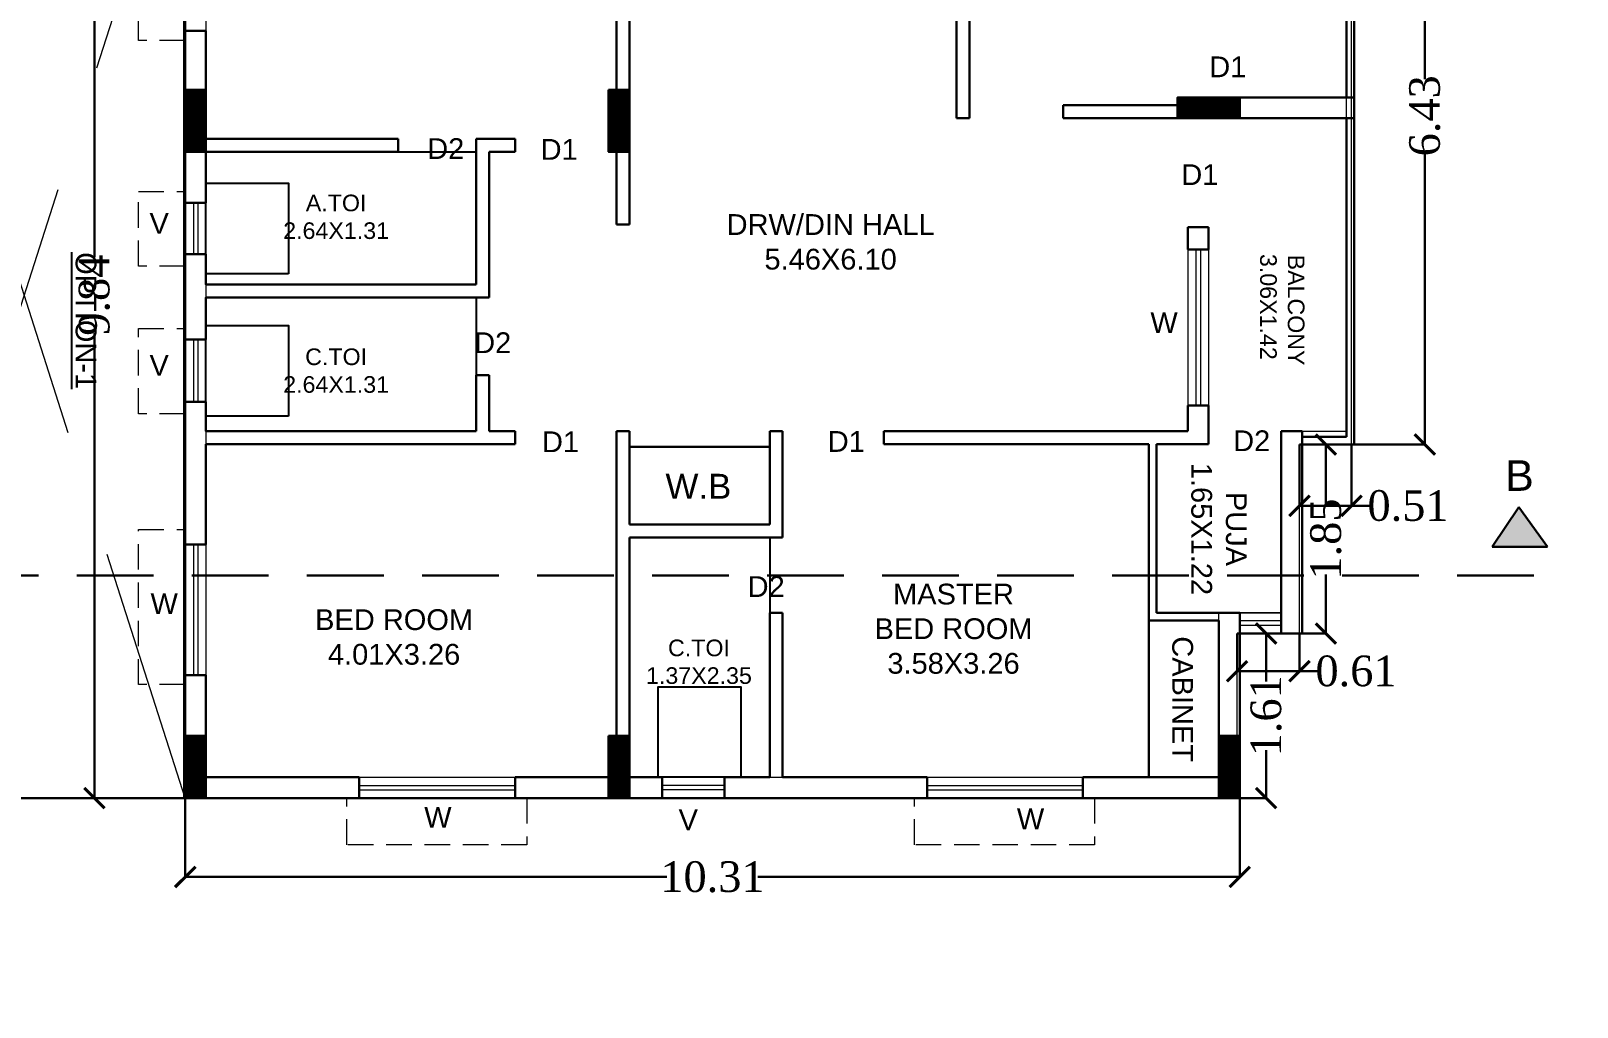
# Model space of a CAD drawing. Header units: metres. Extents: x 0 to 63445, y 32347 to 32804.
# Drawn here: x 63221.33 to 63236.46, y 32777.87 to 32787.42 of the extents above; entities that cross this region are included whole.
import ezdxf

# ---------------------------------------------------------------- set-up
doc = ezdxf.new("R2010")
doc.units = ezdxf.units.M
doc.header["$MEASUREMENT"] = 0
doc.header["$PDMODE"] = 34
doc.header["$PDSIZE"] = -10
for name, pattern in [('CONTINULUS', [0]), ('DASHED', [0.75, 0.5, -0.25]), ('DASHED2', [0.375, 0.25, -0.125])]:
    doc.linetypes.add(name, pattern=pattern)
doc.layers.get('0').update_dxf_attribs({"lineweight": 25})
doc.layers.add('BLK_1_FLR_0_BATH', color=3, linetype='Continuous', plot=False)
doc.layers.add('BLK_1_FLR_0_WATER_CLOSET', color=2, linetype='Continuous', plot=False)
for name, color, linetype, lineweight in [('BLK_1_FLR_0_BLT_UP_AREA', 14, 'DASHED', 9), ('BLK_1_FLR_0_BLT_UP_AREA_DEDUCT', 41, 'DASHED', 9), ('BLK_1_FLR_0_UNITFA', 7, 'Continuous', 0), ('colum', 1, 'Continuous', 30), ('COLUMN', 1, 'Continuous', 30), ('DIM', 56, 'Continuous', 20), ('hatch', 251, 'Continuous', 20), ('TEXT-2', 65, 'Continuous', 18), ('wall', 7, 'Continuous', 30), ('window', 154, 'Continuous', 9)]:
    doc.layers.add(name, color=color, linetype=linetype, lineweight=lineweight)
doc.layers.add('text', color=65, linetype='Continuous')
doc.styles.add('AutoDCRFont', font='arial.ttf')
doc.styles.get("Standard").update_dxf_attribs({"font": 'arial.ttf', "height": 0.4})
doc.styles.add('TNR', font='times.ttf', dxfattribs={"height": 0.5})
doc.dimstyles.new('ARCHANA', dxfattribs={"dimscale": 0, "dimtxt": 0.5, "dimasz": 0.5, "dimexe": 0, "dimexo": 0, "dimgap": 0, "dimtad": 0, "dimzin": 0, "dimdsep": 46, "dimtxsty": 'TNR', "dimblk": 'ARCHTICK', "dimcen": 0.09, "dimclrd": 36, "dimclre": 36, "dimclrt": 7, "dimadec": 0, "dimazin": 0, "dimtfac": 1, "dimtofl": 0, "dimtmove": 0, "dimatfit": 3, "dimldrblk": 'ARCHTICK', "dimfxl": 1, "dimfrac": 2, "dimtolj": 1, "dimtzin": 0, "dimlwd": -1, "dimlwe": -1, "dimarcsym": 0})

# ---------------------------------------------------------------- blocks, each defined once
blk = doc.blocks.new('A$C7D115503')
at = {"layer": 'COLUMN', "ltscale": 3}
h = blk.add_hatch(dxfattribs=at)
h.set_pattern_fill('ANSI31', color=256, style=0)
h.paths.add_polyline_path([(-14.36, -11.59), (-6.36, -11.59), (-6.36, 12.41), (-14.36, 12.41)])
at = {"layer": 'COLUMN', "ltscale": 0.05}
for p, q in [((-14.36, 12.41), (-6.36, 12.41)), ((-14.36, 12.41), (-14.36, -11.59)), ((-6.36, 12.41), (-6.36, -11.59)), ((-6.36, -11.59), (-14.36, -11.59))]:
    blk.add_line(p, q, dxfattribs=at)
blk = doc.blocks.new('_ArchTick')
at = {"color": 0, "linetype": 'ByBlock', "const_width": 0.15}
blk.add_lwpolyline([(-0.5, -0.5), (0.5, 0.5)], dxfattribs=at)
blk = doc.blocks.new('*D190')
at = {"layer": 'Defpoints', "color": 0, "ltscale": 0.5, "transparency": 16777216}
for p in [(63222.843, 32789.75), (63221.955, 32779.911), (63222.843, 32779.911)]:
    blk.add_point(p, dxfattribs=at)
at = {"layer": 'wall', "color": 36, "ltscale": 0.5, "transparency": 16777216}
for p, q in [((63222.843, 32789.75), (63221.955, 32789.75)), ((63221.955, 32789.75), (63221.955, 32785.202)), ((63221.955, 32779.911), (63221.955, 32784.46)), ((63222.843, 32779.911), (63221.955, 32779.911))]:
    blk.add_line(p, q, dxfattribs=at)
at = {"layer": 'wall', "color": 36, "ltscale": 0.5, "transparency": 16777216, "xscale": 0.2, "yscale": 0.2, "zscale": 0.2}
for p, rotation in [((63221.955, 32789.75), 90), ((63221.955, 32779.911), 270)]:
    blk.add_blockref('_ArchTick', p, dxfattribs=dict(at, rotation=rotation))
at = {"layer": 'wall', "color": 7, "ltscale": 0.5, "transparency": 16777216, "insert": (63221.955, 32784.831), "char_height": 0.5, "attachment_point": 5, "rotation": 90, "style": 'TNR'}
blk.add_mtext('\\A1;{\\H0.6x;9.84}', dxfattribs=at)
blk = doc.blocks.new('*D191')
at = {"layer": 'Defpoints', "color": 0, "ltscale": 0.5, "transparency": 16777216}
for p in [(63222.843, 32779.911), (63233.157, 32779.911), (63233.157, 32779.139)]:
    blk.add_point(p, dxfattribs=at)
at = {"layer": 'wall', "color": 36, "ltscale": 0.5, "transparency": 16777216}
for p, q in [((63222.843, 32779.911), (63222.843, 32779.139)), ((63233.157, 32779.911), (63233.157, 32779.139)), ((63222.843, 32779.139), (63227.554, 32779.139)), ((63233.157, 32779.139), (63228.445, 32779.139))]:
    blk.add_line(p, q, dxfattribs=at)
at = {"layer": 'wall', "color": 36, "ltscale": 0.5, "transparency": 16777216, "xscale": 0.2, "yscale": 0.2, "zscale": 0.2, "rotation": 180}
blk.add_blockref('_ArchTick', (63222.843, 32779.139), dxfattribs=at)
at = {"layer": 'wall', "color": 36, "ltscale": 0.5, "transparency": 16777216, "xscale": 0.2, "yscale": 0.2, "zscale": 0.2}
blk.add_blockref('_ArchTick', (63233.157, 32779.139), dxfattribs=at)
at = {"layer": 'wall', "color": 7, "ltscale": 0.5, "transparency": 16777216, "insert": (63228, 32779.139), "char_height": 0.5, "attachment_point": 5, "style": 'TNR'}
blk.add_mtext('\\A1;{\\H0.6x;10.31}', dxfattribs=at)
blk = doc.blocks.new('*D192')
at = {"layer": 'Defpoints', "color": 0, "ltscale": 0.5, "transparency": 16777216}
for p in [(63234.251, 32789.801), (63234.251, 32783.37), (63234.967, 32783.37)]:
    blk.add_point(p, dxfattribs=at)
at = {"layer": 'wall', "color": 36, "ltscale": 0.5, "transparency": 16777216}
for p, q in [((63234.251, 32789.801), (63234.967, 32789.801)), ((63234.967, 32789.801), (63234.967, 32786.945)), ((63234.967, 32783.37), (63234.967, 32786.226)), ((63234.251, 32783.37), (63234.967, 32783.37))]:
    blk.add_line(p, q, dxfattribs=at)
at = {"layer": 'wall', "color": 36, "ltscale": 0.5, "transparency": 16777216, "xscale": 0.2, "yscale": 0.2, "zscale": 0.2}
for p, rotation in [((63234.967, 32789.801), 90), ((63234.967, 32783.37), 270)]:
    blk.add_blockref('_ArchTick', p, dxfattribs=dict(at, rotation=rotation))
at = {"layer": 'wall', "color": 7, "ltscale": 0.5, "transparency": 16777216, "insert": (63234.967, 32786.586), "char_height": 0.5, "attachment_point": 5, "rotation": 90, "style": 'TNR'}
blk.add_mtext('\\A1;{\\H0.6x;6.43}', dxfattribs=at)
blk = doc.blocks.new('*D193')
at = {"layer": 'Defpoints', "color": 0, "ltscale": 0.5, "transparency": 16777216}
for p in [(63233.741, 32783.37), (63234.251, 32783.37), (63234.251, 32782.77)]:
    blk.add_point(p, dxfattribs=at)
at = {"layer": 'wall', "color": 36, "ltscale": 0.5, "transparency": 16777216}
for p, q in [((63233.741, 32783.37), (63233.741, 32782.77)), ((63234.251, 32783.37), (63234.251, 32782.77)), ((63233.741, 32782.77), (63234.251, 32782.77)), ((63234.251, 32782.77), (63234.451, 32782.77))]:
    blk.add_line(p, q, dxfattribs=at)
at = {"layer": 'wall', "color": 36, "ltscale": 0.5, "transparency": 16777216, "xscale": 0.2, "yscale": 0.2, "zscale": 0.2, "rotation": 180}
blk.add_blockref('_ArchTick', (63233.741, 32782.77), dxfattribs=at)
at = {"layer": 'wall', "color": 36, "ltscale": 0.5, "transparency": 16777216, "xscale": 0.2, "yscale": 0.2, "zscale": 0.2}
blk.add_blockref('_ArchTick', (63234.251, 32782.77), dxfattribs=at)
at = {"layer": 'wall', "color": 7, "ltscale": 0.5, "transparency": 16777216, "insert": (63234.803, 32782.77), "char_height": 0.5, "attachment_point": 5, "style": 'TNR'}
blk.add_mtext('\\A1;{\\H0.6x;0.51}', dxfattribs=at)
blk = doc.blocks.new('*D194')
at = {"layer": 'Defpoints', "color": 0, "ltscale": 0.5, "transparency": 16777216}
for p in [(63233.741, 32783.37), (63233.741, 32781.52), (63234, 32781.52)]:
    blk.add_point(p, dxfattribs=at)
at = {"layer": 'wall', "color": 36, "ltscale": 0.5, "transparency": 16777216}
for p, q in [((63233.741, 32783.37), (63234, 32783.37)), ((63234, 32783.37), (63234, 32782.792)), ((63234, 32781.52), (63234, 32782.098)), ((63233.741, 32781.52), (63234, 32781.52))]:
    blk.add_line(p, q, dxfattribs=at)
at = {"layer": 'wall', "color": 36, "ltscale": 0.5, "transparency": 16777216, "xscale": 0.2, "yscale": 0.2, "zscale": 0.2}
for p, rotation in [((63234, 32783.37), 90), ((63234, 32781.52), 270)]:
    blk.add_blockref('_ArchTick', p, dxfattribs=dict(at, rotation=rotation))
at = {"layer": 'wall', "color": 7, "ltscale": 0.5, "transparency": 16777216, "insert": (63234, 32782.445), "char_height": 0.5, "attachment_point": 5, "rotation": 90, "style": 'TNR'}
blk.add_mtext('\\A1;{\\H0.6x;1.85}', dxfattribs=at)
blk = doc.blocks.new('*D195')
at = {"layer": 'Defpoints', "color": 0, "ltscale": 0.5, "transparency": 16777216}
for p in [(63233.131, 32781.52), (63233.741, 32781.52), (63233.131, 32781.152)]:
    blk.add_point(p, dxfattribs=at)
at = {"layer": 'wall', "color": 36, "ltscale": 0.5, "transparency": 16777216}
for p, q in [((63233.131, 32781.52), (63233.131, 32781.152)), ((63233.741, 32781.52), (63233.741, 32781.152)), ((63233.131, 32781.152), (63233.741, 32781.152)), ((63233.741, 32781.152), (63233.941, 32781.152))]:
    blk.add_line(p, q, dxfattribs=at)
at = {"layer": 'wall', "color": 36, "ltscale": 0.5, "transparency": 16777216, "xscale": 0.2, "yscale": 0.2, "zscale": 0.2, "rotation": 180}
blk.add_blockref('_ArchTick', (63233.131, 32781.152), dxfattribs=at)
at = {"layer": 'wall', "color": 36, "ltscale": 0.5, "transparency": 16777216, "xscale": 0.2, "yscale": 0.2, "zscale": 0.2}
blk.add_blockref('_ArchTick', (63233.741, 32781.152), dxfattribs=at)
at = {"layer": 'wall', "color": 7, "ltscale": 0.5, "transparency": 16777216, "insert": (63234.294, 32781.152), "char_height": 0.5, "attachment_point": 5, "style": 'TNR'}
blk.add_mtext('\\A1;{\\H0.6x;0.61}', dxfattribs=at)
blk = doc.blocks.new('*D196')
at = {"layer": 'Defpoints', "color": 0, "ltscale": 0.5, "transparency": 16777216}
for p in [(63233.131, 32781.52), (63233.131, 32779.911), (63233.415, 32779.911)]:
    blk.add_point(p, dxfattribs=at)
at = {"layer": 'wall', "color": 36, "ltscale": 0.5, "transparency": 16777216}
for p, q in [((63233.131, 32781.52), (63233.415, 32781.52)), ((63233.415, 32781.52), (63233.415, 32781.05)), ((63233.415, 32779.911), (63233.415, 32780.381)), ((63233.131, 32779.911), (63233.415, 32779.911))]:
    blk.add_line(p, q, dxfattribs=at)
at = {"layer": 'wall', "color": 36, "ltscale": 0.5, "transparency": 16777216, "xscale": 0.2, "yscale": 0.2, "zscale": 0.2}
for p, rotation in [((63233.415, 32781.52), 90), ((63233.415, 32779.911), 270)]:
    blk.add_blockref('_ArchTick', p, dxfattribs=dict(at, rotation=rotation))
at = {"layer": 'wall', "color": 7, "ltscale": 0.5, "transparency": 16777216, "insert": (63233.415, 32780.716), "char_height": 0.5, "attachment_point": 5, "rotation": 90, "style": 'TNR'}
blk.add_mtext('\\A1;{\\H0.6x;1.61}', dxfattribs=at)
blk = doc.blocks.new('*D487')
at = {"layer": 'Defpoints', "color": 0, "ltscale": 3, "transparency": 16777216}
for p in [(0.832, 32781.665), (63266.619, 32781.665), (0, 32768.914)]:
    blk.add_point(p, dxfattribs=at)
at = {"layer": 'DIM', "ltscale": 3, "transparency": 16777216}
for p, q in [((5.832, 32781.665), (0.832, 32781.665)), ((0.832, 32781.665), (0.832, 32775.684)), ((0.832, 32768.914), (0.832, 32774.895)), ((0, 32768.914), (0.832, 32768.914))]:
    blk.add_line(p, q, dxfattribs=at)
at = {"layer": 'DIM', "ltscale": 3, "transparency": 16777216, "xscale": 0.05, "yscale": 0.05, "zscale": 0.05}
for p, rotation in [((0.832, 32781.665), 90), ((0.832, 32768.914), 270)]:
    blk.add_blockref('_ArchTick', p, dxfattribs=dict(at, rotation=rotation))
at = {"layer": 'DIM', "color": 7, "ltscale": 3, "transparency": 16777216, "insert": (0.832, 32775.289), "char_height": 0.4, "attachment_point": 5, "rotation": 90}
blk.add_mtext('\\A1;{\\H0.6x;12.75}', dxfattribs=at)

msp = doc.modelspace()

# ---------------------------------------------------------------- hatches: boundary and pattern name
at = {"layer": 'wall', "ltscale": 3}
msp.add_hatch(color=252, dxfattribs=at).paths.add_polyline_path([(63235.6251, 32782.3688), (63236.1669, 32782.3688), (63235.8871, 32782.7579)])

# ---------------------------------------------------------------- linework, layer by layer
at = {"layer": 'BLK_1_FLR_0_BATH', "color": 3}
for points in [[(63225.6891, 32784.9367), (63223.0458, 32784.9367), (63223.0458, 32786.2321), (63225.6891, 32786.2321)], [(63225.6891, 32783.5015), (63223.0458, 32783.5015), (63223.0458, 32784.8096), (63225.6891, 32784.8096)], [(63227.1877, 32782.4601), (63228.5593, 32782.4601), (63228.5593, 32780.1146), (63227.1877, 32780.1146)]]:
    msp.add_lwpolyline(points, close=True, dxfattribs=at)
at = {"layer": 'BLK_1_FLR_0_BLT_UP_AREA', "color": 14, "linetype": 'CONTINULUS', "ltscale": 0.05}
msp.add_lwpolyline([(63184.3347, 32779.9114), (63233.1315, 32779.9114), (63233.1315, 32781.5203), (63233.7411, 32781.5203), (63233.7411, 32783.3703), (63234.2507, 32783.3703), (63234.2507, 32789.8009), (63233.1315, 32789.8009), (63233.1315, 32792.2394), (63234.2507, 32792.2394), (63234.2507, 32798.67), (63233.7411, 32798.67), (63233.7411, 32800.52), (63233.1315, 32800.52), (63233.1315, 32802.1289), (63170.8719, 32802.1289)], dxfattribs=at)
at = {"layer": 'BLK_1_FLR_0_BLT_UP_AREA_DEDUCT', "color": 14, "linetype": 'Continuous'}
msp.add_lwpolyline([(63222.8249, 32779.9114), (63219.6764, 32779.9114), (63219.6764, 32789.7501), (63222.8249, 32789.7501)], close=True, dxfattribs=at)
at = {"layer": 'BLK_1_FLR_0_UNITFA', "color": 3, "ltscale": 0.5}
msp.add_lwpolyline([(63234.1999, 32789.7247), (63233.1569, 32789.7247), (63233.1569, 32789.5977), (63227.0607, 32789.5977), (63227.0607, 32789.7501), (63223.0458, 32789.7501), (63223.0458, 32780.1146), (63232.9537, 32780.1146), (63232.9537, 32781.7235), (63233.5642, 32781.7235), (63233.5633, 32783.5015), (63234.1999, 32783.5015), (63234.1999, 32789.7247)], close=True, dxfattribs=at)
at = {"layer": 'BLK_1_FLR_0_WATER_CLOSET', "color": 3}
for points in [[(63223.8545, 32785.0411), (63223.0458, 32785.0411), (63223.0458, 32785.926), (63223.8545, 32785.926)], [(63223.8545, 32783.6487), (63223.0458, 32783.6487), (63223.0458, 32784.5337), (63223.8545, 32784.5337)], [(63228.2779, 32780.1146), (63227.4692, 32780.1146), (63227.4692, 32780.9995), (63228.2779, 32780.9995)]]:
    msp.add_lwpolyline(points, close=True, dxfattribs=at)
at = {"layer": 'colum', "linetype": 'DASHED2', "ltscale": 3}
msp.add_lwpolyline([(63167.7841, 32782.0871), (63236.3738, 32782.0871)], dxfattribs=at)
at = {"layer": 'hatch', "linetype": 'DASHED2', "ltscale": 10}
for p, q in [((63222.8426, 32779.9114), (63219.694, 32789.7501)), ((63219.694, 32779.9125), (63222.8426, 32789.7501))]:
    msp.add_line(p, q, dxfattribs=at)
at = {"layer": 'wall', "ltscale": 0.05}
for p, q in [((63227.1877, 32789.9533), (63227.1877, 32786.6131)), ((63227.0607, 32789.7501), (63227.0607, 32786.6131)), ((63234.1999, 32789.7247), (63234.1999, 32786.7655)), ((63234.2761, 32789.8009), (63234.2761, 32786.7655)), ((63230.3882, 32789.5977), (63230.3882, 32786.5623)), ((63230.5152, 32789.5977), (63230.5152, 32786.5623)), ((63222.8426, 32787.4161), (63222.8426, 32785.736)), ((63223.0458, 32787.4161), (63223.0458, 32786.3591)), ((63231.4296, 32786.6893), (63231.4296, 32786.5623)), ((63231.4296, 32786.6893), (63232.9537, 32786.6893)), ((63231.4296, 32786.6893), (63232.9537, 32786.6893)), ((63232.9537, 32786.7655), (63232.9537, 32786.6893)), ((63233.1569, 32786.7655), (63233.1569, 32786.5623)), ((63233.1569, 32786.5623), (63233.1569, 32786.7655)), ((63226.9845, 32786.5369), (63227.1877, 32786.5369)), ((63230.3882, 32786.5623), (63230.5152, 32786.5623)), ((63230.3882, 32786.5623), (63230.5152, 32786.5623)), ((63231.4296, 32786.5623), (63232.9537, 32786.5623)), ((63231.4296, 32786.5623), (63233.1569, 32786.5623)), ((63234.1999, 32786.5623), (63234.1999, 32783.4465)), ((63234.2761, 32786.5623), (63234.2761, 32783.3703)), ((63226.9845, 32786.4099), (63227.0607, 32786.4099)), ((63227.0607, 32786.4099), (63227.0607, 32785.5219)), ((63227.1877, 32786.4099), (63227.1877, 32785.5219)), ((63223.0458, 32786.2321), (63223.0458, 32785.736)), ((63227.0607, 32785.5219), (63227.1877, 32785.5219)), ((63227.0607, 32785.5219), (63227.1877, 32785.5219)), ((63232.6489, 32785.4955), (63232.8521, 32785.4955)), ((63232.6489, 32785.4955), (63232.6489, 32785.2773)), ((63232.8521, 32785.4955), (63232.8521, 32785.2773)), ((63232.8521, 32785.2773), (63232.8521, 32785.4955)), ((63222.8426, 32785.2311), (63222.8426, 32784.396)), ((63223.0458, 32785.2311), (63223.0458, 32784.9367)), ((63223.0458, 32784.9367), (63225.6891, 32784.9367)), ((63223.0458, 32784.8096), (63223.0458, 32784.396)), ((63223.0458, 32784.8096), (63225.8161, 32784.8096)), ((63225.6891, 32784.0476), (63225.8161, 32784.0476)), ((63222.8426, 32783.7864), (63222.8426, 32782.393)), ((63223.0458, 32783.7864), (63223.0458, 32783.5015)), ((63232.6489, 32783.7533), (63232.6489, 32783.5015)), ((63232.8521, 32783.7533), (63232.8521, 32783.5015)), ((63232.8521, 32783.3745), (63232.8521, 32783.7533)), ((63223.0458, 32783.5015), (63225.6891, 32783.5015)), ((63225.8161, 32783.5015), (63226.0701, 32783.5015)), ((63226.0701, 32783.5015), (63226.0701, 32783.3745)), ((63227.0607, 32783.5015), (63227.0607, 32780.1019)), ((63227.1877, 32783.5015), (63227.1877, 32782.5871)), ((63228.5593, 32783.5015), (63228.5593, 32782.5871)), ((63228.6863, 32783.5015), (63228.6863, 32783.3745)), ((63229.677, 32783.5015), (63229.677, 32783.3745)), ((63229.677, 32783.5015), (63232.6489, 32783.5015)), ((63233.5633, 32783.5015), (63233.7665, 32783.5015)), ((63233.5633, 32783.5015), (63233.5633, 32781.5203)), ((63233.7665, 32783.5015), (63233.7665, 32781.5203)), ((63223.0458, 32783.3745), (63223.0458, 32782.393)), ((63223.0458, 32783.3745), (63225.9939, 32783.3745)), ((63225.8669, 32783.3745), (63226.0701, 32783.3745)), ((63228.6863, 32783.3745), (63228.6863, 32782.4601)), ((63229.677, 32783.3745), (63232.2678, 32783.3745)), ((63232.344, 32783.3745), (63232.8521, 32783.3745)), ((63234.1999, 32783.4465), (63233.7665, 32783.4465)), ((63234.2761, 32783.3703), (63233.7665, 32783.3703)), ((63227.1877, 32782.5871), (63228.5593, 32782.5871)), ((63227.1877, 32782.4601), (63227.1877, 32780.5083)), ((63227.1877, 32782.4601), (63228.6863, 32782.4601)), ((63228.5593, 32781.7235), (63228.5593, 32780.1146)), ((63228.5593, 32781.7235), (63228.6863, 32781.7235)), ((63228.6863, 32781.7235), (63228.6863, 32780.1146)), ((63232.344, 32781.7235), (63233.1569, 32781.7235)), ((63232.2678, 32781.6473), (63232.9537, 32781.6473)), ((63232.9537, 32781.6473), (63232.9537, 32780.1146)), ((63233.1569, 32781.5203), (63233.1569, 32779.9114)), ((63233.1569, 32781.5203), (63233.7665, 32781.5203)), ((63233.1569, 32779.9114), (63233.1569, 32781.5203)), ((63222.8426, 32781.1143), (63222.8426, 32779.9114)), ((63223.0458, 32781.1143), (63223.0458, 32780.1146)), ((63224.546, 32780.1146), (63223.0458, 32780.1146)), ((63226.9845, 32780.1146), (63226.0701, 32780.1146)), ((63226.0701, 32780.1146), (63226.0701, 32780.1019)), ((63227.5082, 32780.1146), (63227.1877, 32780.1146)), ((63227.5082, 32780.1146), (63227.3713, 32780.1146)), ((63228.5593, 32780.1146), (63228.116, 32780.1146)), ((63228.5593, 32780.1146), (63228.1178, 32780.1146)), ((63230.0994, 32780.1146), (63228.6863, 32780.1146)), ((63232.9537, 32780.1146), (63231.6235, 32780.1146)), ((63224.546, 32779.9114), (63223.0458, 32779.9114)), ((63226.9845, 32779.9114), (63226.0701, 32779.9114)), ((63227.5082, 32779.9114), (63226.9845, 32779.9114)), ((63230.0994, 32779.9114), (63228.1178, 32779.9114)), ((63233.1569, 32779.9114), (63231.6235, 32779.9114))]:
    msp.add_line(p, q, dxfattribs=at)
at = {"layer": 'wall', "ltscale": 3}
for p, q in [((63223.0458, 32787.4161), (63222.8426, 32787.4161)), ((63223.0458, 32785.736), (63222.8426, 32785.736)), ((63223.0458, 32785.2311), (63222.8426, 32785.2311)), ((63232.8521, 32785.2773), (63232.6489, 32785.2773)), ((63223.0458, 32784.396), (63222.8426, 32784.396)), ((63223.0458, 32783.7864), (63222.8426, 32783.7864)), ((63232.8521, 32783.7533), (63232.6489, 32783.7533)), ((63235.8871, 32782.7579), (63235.6251, 32782.3688)), ((63236.1669, 32782.3688), (63235.8871, 32782.7579)), ((63223.0458, 32782.393), (63222.8426, 32782.393)), ((63235.6251, 32782.3688), (63236.1669, 32782.3688)), ((63223.0458, 32781.1143), (63222.8426, 32781.1143)), ((63224.546, 32779.9114), (63224.546, 32780.1146)), ((63226.0701, 32779.9114), (63226.0701, 32780.1146)), ((63227.5082, 32780.1146), (63227.5082, 32779.9114)), ((63228.1178, 32780.1146), (63228.1178, 32779.9114)), ((63230.0994, 32779.9114), (63230.0994, 32780.1146)), ((63231.6235, 32779.9114), (63231.6235, 32780.1146))]:
    msp.add_line(p, q, dxfattribs=at)
at = {"layer": 'wall'}
for p, q in [((63233.1569, 32786.7655), (63234.2761, 32786.7655)), ((63234.2761, 32786.5623), (63234.2761, 32786.7655)), ((63233.1569, 32786.5623), (63234.2761, 32786.5623)), ((63224.927, 32786.3591), (63223.0458, 32786.3591)), ((63224.927, 32786.2321), (63223.0458, 32786.2321)), ((63224.927, 32786.2321), (63224.927, 32786.3591)), ((63226.0701, 32786.3591), (63225.6891, 32786.3591)), ((63225.6891, 32784.9367), (63225.6891, 32786.3591)), ((63225.8161, 32784.8096), (63225.8161, 32786.2321)), ((63225.8161, 32786.2321), (63226.0701, 32786.2321)), ((63226.0701, 32786.2321), (63226.0701, 32786.3591)), ((63225.6891, 32783.5015), (63225.6891, 32784.0476)), ((63225.8161, 32783.5015), (63225.8161, 32784.0476)), ((63227.1877, 32783.5015), (63227.0607, 32783.5015)), ((63228.6863, 32783.5015), (63228.5593, 32783.5015)), ((63227.1877, 32783.3458), (63228.5593, 32783.3458)), ((63232.2678, 32781.6473), (63232.2678, 32783.3745)), ((63232.344, 32781.7235), (63232.344, 32783.3745)), ((63232.2678, 32781.6473), (63232.2678, 32780.1146)), ((63222.8426, 32779.9114), (63219.694, 32779.9114))]:
    msp.add_line(p, q, dxfattribs=at)
at = {"layer": 'wall', "ltscale": 0.1}
for p, q in [((63223.0458, 32785.736), (63223.0458, 32786.2321)), ((63223.0458, 32784.396), (63223.0458, 32784.4538)), ((63228.1178, 32780.1146), (63228.1756, 32780.1146))]:
    msp.add_line(p, q, dxfattribs=at)
at = {"layer": 'wall', "ltscale": 0.5}
msp.add_line((63233.1569, 32781.5203), (63233.1569, 32781.7235), dxfattribs=at)
msp.add_lwpolyline([(63203.7499, 32802.1278), (63219.694, 32802.1289), (63219.694, 32792.2902), (63222.8426, 32792.2902), (63222.8426, 32802.1289), (63233.1569, 32802.1289), (63233.1569, 32800.52), (63233.7665, 32800.52), (63233.7665, 32798.67), (63234.2761, 32798.67), (63234.2761, 32792.2394), (63233.1569, 32792.2394), (63233.1569, 32789.8009), (63234.2761, 32789.8009), (63234.2761, 32783.3703), (63233.7665, 32783.3703), (63233.7665, 32781.5203), (63233.1569, 32781.5203), (63233.1569, 32779.9114), (63222.8426, 32779.9114), (63222.8426, 32789.7501), (63219.694, 32789.7501), (63219.694, 32779.9114), (63203.7499, 32779.9125)], dxfattribs=at)
at = {"layer": 'wall'}
msp.add_arc((63233.1315, 32780.0627), 0.0254, 270, 0, dxfattribs=at)
at = {"layer": 'window'}
for p, q in [((63222.8426, 32785.736), (63222.8426, 32785.2311)), ((63222.9225, 32785.736), (63222.9225, 32785.2311)), ((63222.9658, 32785.736), (63222.9658, 32785.2311)), ((63223.0458, 32785.736), (63223.0458, 32785.2311)), ((63222.8426, 32785.232), (63222.8426, 32785.2311)), ((63222.9225, 32785.232), (63222.9225, 32785.2311)), ((63222.9658, 32785.232), (63222.9658, 32785.2311)), ((63223.0458, 32785.232), (63223.0458, 32785.2311)), ((63232.6489, 32785.2773), (63232.6489, 32783.7542)), ((63232.7288, 32785.2773), (63232.7288, 32783.7542)), ((63232.7721, 32785.2773), (63232.7721, 32783.7542)), ((63232.8521, 32785.2773), (63232.8521, 32783.7542)), ((63222.8426, 32784.396), (63222.8426, 32783.7864)), ((63222.9225, 32784.396), (63222.9225, 32783.7864)), ((63222.9658, 32784.396), (63222.9658, 32783.7864)), ((63223.0458, 32784.396), (63223.0458, 32783.7864)), ((63222.8426, 32783.7873), (63222.8426, 32783.7864)), ((63222.9225, 32783.7873), (63222.9225, 32783.7864)), ((63222.9658, 32783.7873), (63222.9658, 32783.7864)), ((63223.0458, 32783.7873), (63223.0458, 32783.7864)), ((63222.8426, 32782.393), (63222.8426, 32781.1153)), ((63222.9225, 32782.393), (63222.9225, 32781.1153)), ((63222.9658, 32782.393), (63222.9658, 32781.1153)), ((63223.0458, 32782.393), (63223.0458, 32781.1153)), ((63233.5642, 32781.7235), (63233.1569, 32781.7235)), ((63233.5642, 32781.6435), (63233.1569, 32781.6435)), ((63233.5642, 32781.6002), (63233.1569, 32781.6002)), ((63233.5642, 32781.5203), (63233.1569, 32781.5203)), ((63224.546, 32780.1146), (63226.0692, 32780.1146)), ((63224.546, 32780.0346), (63226.0692, 32780.0346)), ((63227.5091, 32780.1146), (63227.5082, 32780.1146)), ((63227.5091, 32780.0346), (63227.5082, 32780.0346)), ((63228.1178, 32780.1146), (63227.5091, 32780.1146)), ((63228.1178, 32780.0346), (63227.5091, 32780.0346)), ((63228.1169, 32780.1146), (63228.116, 32780.1146)), ((63230.0994, 32780.1146), (63231.6226, 32780.1146)), ((63230.0994, 32780.0346), (63231.6226, 32780.0346)), ((63224.546, 32779.9913), (63226.0692, 32779.9913)), ((63224.546, 32779.9114), (63226.0692, 32779.9114)), ((63227.5091, 32779.9913), (63227.5082, 32779.9913)), ((63227.5091, 32779.9114), (63227.5082, 32779.9114)), ((63228.1178, 32779.9913), (63227.5091, 32779.9913)), ((63227.5091, 32779.9114), (63228.1178, 32779.9114)), ((63230.0994, 32779.9913), (63231.6226, 32779.9913)), ((63230.0994, 32779.9114), (63231.6226, 32779.9114))]:
    msp.add_line(p, q, dxfattribs=at)
at = {"layer": 'window', "color": 8, "linetype": 'DASHED2'}
for points in [[(63222.8426, 32787.3224), (63222.3854, 32787.3224), (63222.3854, 32789.0845), (63222.8426, 32789.0845)], [(63222.8426, 32785.1159), (63222.3854, 32785.1159), (63222.3854, 32785.8452), (63222.8426, 32785.8452)], [(63222.8426, 32783.6713), (63222.3854, 32783.6713), (63222.3854, 32784.5052), (63222.8426, 32784.5052)], [(63222.8426, 32781.0206), (63222.3854, 32781.0206), (63222.3854, 32782.5374), (63222.8426, 32782.5374)], [(63226.1843, 32779.9114), (63226.1843, 32779.4542), (63224.4222, 32779.4542), (63224.4222, 32779.9114)], [(63231.7377, 32779.9114), (63231.7377, 32779.4542), (63229.9756, 32779.4542), (63229.9756, 32779.9114)]]:
    msp.add_lwpolyline(points, dxfattribs=at)

# ---------------------------------------------------------------- block references
at = {"layer": 'COLUMN', "ltscale": 0.05, "xscale": -0.025400733691282, "yscale": 0.025400733691282, "zscale": 0.025400733691282}
for p in [(63222.6809, 32786.5264), (63226.8229, 32786.5264), (63222.6809, 32780.2057), (63226.8229, 32780.2057), (63232.792, 32780.2057)]:
    msp.add_blockref('A$C7D115503', p, dxfattribs=at)
at = {"layer": 'COLUMN', "ltscale": 0.05, "xscale": -0.025400733691282, "yscale": 0.025400733691282, "zscale": 0.025400733691282, "rotation": 270}
msp.add_blockref('A$C7D115503', (63232.8415, 32786.9271), dxfattribs=at)

# ---------------------------------------------------------------- texts
at = {"layer": 'text'}
for s, insert, char_height, width, attachment_point in [('\\pxqc;D1', (63235.9743, 32787.1668), 0.20321, 5.867919, 3), ('\\pxqc,t17;D2', (63228.3248, 32786.3668), 0.203206, 5.867919, 3), ('\\pxqc;D1', (63229.4345, 32786.3591), 0.20321, 5.867919, 3), ('\\pxqc;D1', (63235.7009, 32786.1118), 0.20321, 5.867919, 3), ('\\pxqc;A.TOI\\P2.64X1.31', (63226.5519, 32785.3788), 0.162565, 4.465728, 9), ('\\pxqc;DRW/DIN HALL\\P5.46X6.10', (63231.9497, 32785.0789), 0.203206, 5.588511, 9), ('\\pxqc,t17;D2', (63228.7842, 32784.4674), 0.203206, 5.867919, 3), ('\\pxqc;C.TOI\\P2.64X1.31', (63226.5519, 32783.8737), 0.162565, 4.465728, 9), ('\\pxqc;D1', (63229.4478, 32783.4985), 0.20321, 5.867919, 3), ('\\pxqc;D1', (63232.2426, 32783.5015), 0.20321, 5.867919, 3), ('\\pxqc,t17;D2', (63236.2078, 32783.5081), 0.203206, 5.867919, 3), ('\\pxqc;W.B', (63231.2308, 32782.8394), 0.24385, 6.736694, 9), ('\\pxqc,t17;D2', (63231.4592, 32782.0818), 0.203206, 5.867919, 3), ('\\pxqc;MASTER \\PBED ROOM\\P3.58X3.26', (63233.1517, 32781.1247), 0.203206, 5.588511, 9), ('\\pxqc;BED ROOM\\P4.01X3.26', (63227.6802, 32781.2132), 0.203206, 5.588511, 9), ('\\pxqc;C.TOI\\P1.37X2.35', (63230.1006, 32781.0256), 0.162565, 4.465728, 9)]:
    msp.add_mtext(s, dxfattribs=dict(at, insert=insert, char_height=char_height, width=width, attachment_point=attachment_point))
at = {"layer": 'text', "rotation": 270}
for s, insert, char_height, width, attachment_point in [('\\pxqc;{\\LOPTION-1}', (63221.9747, 32781.4572), 0.203206, 6.24893, 3), ('\\pxqc; BALCONY\\P3.06X1.42', (63233.7898, 32786.9524), 0.162565, 4.470808, 1), ('\\pxqc;PUJA\\P1.65X1.22', (63233.225, 32779.7009), 0.20321, 5.68602, 3), ('\\pxqc;CABINET', (63232.4939, 32783.8254), 0.203206, 5.893319, 7)]:
    msp.add_mtext(s, dxfattribs=dict(at, insert=insert, char_height=char_height, width=width, attachment_point=attachment_point))
at = {"layer": 'TEXT-2', "style": 'AutoDCRFont'}
for s, insert, char_height, width, attachment_point in [('V', (63222.4937, 32785.4316), 0.2032, 0.183842, 7), ('W', (63232.2827, 32784.4612), 0.2032, 0.183842, 7), ('V', (63222.4937, 32784.0441), 0.2032, 0.183842, 7), ('B', (63235.7535, 32783.2167), 0.3, 0.271413, 1), ('W', (63222.5037, 32781.7119), 0.2032, 0.183842, 7), ('W', (63225.1805, 32779.6216), 0.2032, 0.183842, 7), ('V', (63227.6686, 32779.5966), 0.2032, 0.183842, 7), ('W', (63230.9769, 32779.6065), 0.2032, 0.183842, 7)]:
    msp.add_mtext(s, dxfattribs=dict(at, insert=insert, char_height=char_height, width=width, attachment_point=attachment_point))

# ---------------------------------------------------------------- dimensions: what is measured, and where the dimension line sits
at = {"layer": 'DIM', "ltscale": 3}
dim = msp.add_linear_dim(base=(0.8318, 32781.6651), p1=(0, 32768.9139), p2=(63266.6191, 32781.6651), angle=90, text='{\\H0.6x;<>}', dimstyle='ARCHANA', override={"dimscale": 1, "dimtxt": 0.278, "dimasz": 0.05, "dimtxsty": 'Standard', "dimclrd": 256, "dimclre": 256, "dimfxl": 5, "dimfxlon": 1, "dimarcsym": 1}, dxfattribs=at)
dim.commit()
dim.dimension.update_dxf_attribs({"geometry": '*D487', "text_midpoint": (0.8318, 32775.2895)})
at = {"layer": 'wall', "ltscale": 0.5}
for base, p1, p2, angle, picture, middle in [((63221.955, 32779.9114), (63222.8426, 32789.7501), (63222.8426, 32779.9114), 270, '*D190', (63221.955, 32784.8307)), ((63234.9666, 32783.3703), (63234.2507, 32789.8009), (63234.2507, 32783.3703), 270, '*D192', (63234.9666, 32786.5856)), ((63234.2507, 32782.7704), (63233.7411, 32783.3703), (63234.2507, 32783.3703), 180, '*D193', (63234.8033, 32782.7704)), ((63233.9999, 32781.5203), (63233.7411, 32783.3703), (63233.7411, 32781.5203), 270, '*D194', (63233.9999, 32782.4453)), ((63233.4146, 32779.9114), (63233.1315, 32781.5203), (63233.1315, 32779.9114), 270, '*D196', (63233.4146, 32780.7158))]:
    dim = msp.add_linear_dim(base=base, p1=p1, p2=p2, angle=angle, text='{\\H0.6x;<>}', dimstyle='ARCHANA', override={"dimscale": 1, "dimtxt": 0.3, "dimasz": 0.2, "dimfxl": 6, "dimarcsym": 1}, dxfattribs=at)
    dim.commit()
    dim.dimension.update_dxf_attribs({"geometry": picture, "text_midpoint": middle})
dim = msp.add_linear_dim(base=(63233.1315, 32781.1519), p1=(63233.7411, 32781.5203), p2=(63233.1315, 32781.5203), angle=180, text='{\\H0.6x;<>}', dimstyle='ARCHANA', override={"dimscale": 1, "dimtxt": 0.3, "dimasz": 0.2, "dimfxl": 6, "dimarcsym": 1}, dxfattribs=at)
dim.commit()
dim.dimension.update_dxf_attribs({"geometry": '*D195', "text_midpoint": (63234.2936, 32781.1519), "dimtype": 160})
dim = msp.add_linear_dim(base=(63233.1569, 32779.1394), p1=(63222.8426, 32779.9114), p2=(63233.1569, 32779.9114), text='{\\H0.6x;<>}', dimstyle='ARCHANA', override={"dimscale": 1, "dimtxt": 0.3, "dimasz": 0.2, "dimfxl": 6, "dimarcsym": 1}, dxfattribs=at)
dim.commit()
dim.dimension.update_dxf_attribs({"geometry": '*D191', "text_midpoint": (63227.9997, 32779.1394), "dimtype": 160})

doc.saveas('drawing.dxf')
